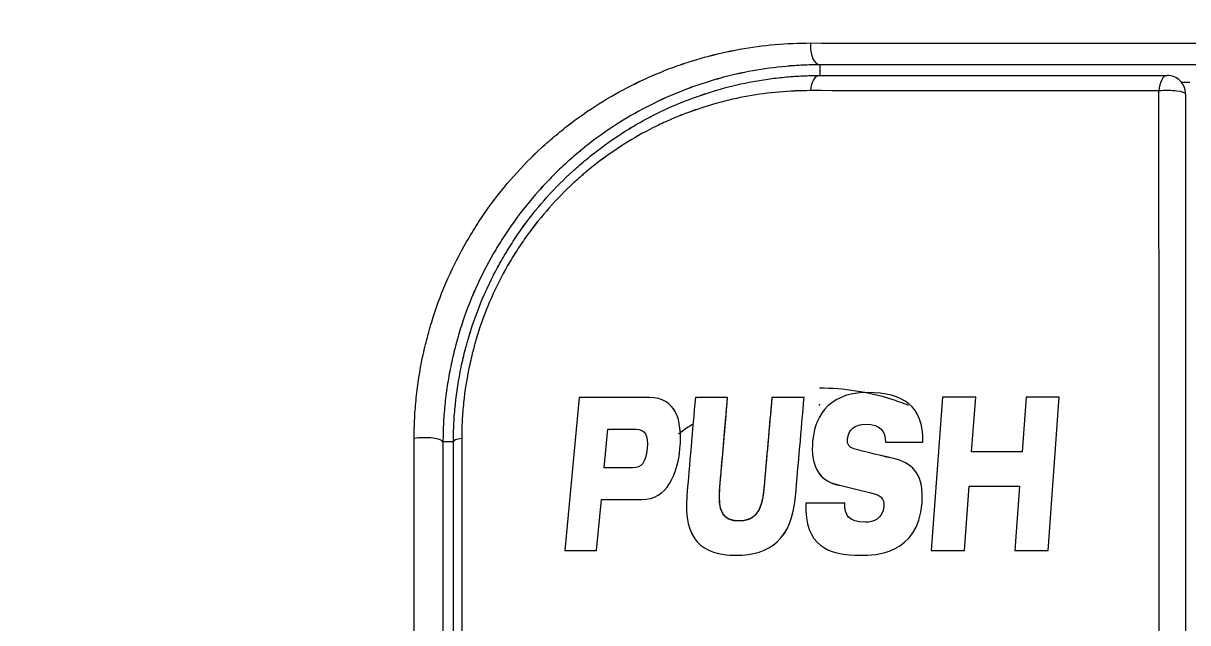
# Model space of a CAD drawing. Extents: x 2963 to 9049, y -570 to 1982.
# Drawn here: x 3258.03 to 3289.5, y 237.2 to 253.4 of the extents above; entities that cross this region are included whole.
import ezdxf

# ---------------------------------------------------------------- set-up
doc = ezdxf.new("R2010")
doc.units = 0
doc.header["$LTSCALE"] = 20
doc.header["$MEASUREMENT"] = 0
doc.layers.get('0').update_dxf_attribs({"linetype": 'CONTINUOUS'})
doc.layers.get('DEFPOINTS').update_dxf_attribs({"linetype": 'CONTINUOUS'})
doc.layers.add('1', color=7, linetype='CONTINUOUS')
doc.layers.add('61', color=7, linetype='CONTINUOUS')
doc.styles.get("Standard").update_dxf_attribs({"font": 'NanumGothic.ttf'})
doc.dimstyles.get("Standard").update_dxf_attribs({"dimtxt": 2.7, "dimasz": 2.5, "dimexe": 1.5, "dimexo": 1.5, "dimgap": 1.5, "dimtad": 1, "dimdec": 0, "dimlfac": 10, "dimzin": 0, "dimdsep": 46, "dimtxsty": 'Standard', "dimcen": 0, "dimclrt": 2, "dimadec": 0, "dimazin": 0, "dimtfac": 1, "dimtdec": 0, "dimtmove": 0, "dimatfit": 3, "dimfxl": 0, "dimtolj": 1, "dimtzin": 0, "dimarcsym": 0})

# ---------------------------------------------------------------- blocks, each defined once
blk = doc.blocks.new('*D32')
at = {"color": 3, "lineweight": -2}
for p, q in [((3282.023, 274.161), (2984.283, 274.161)), ((2990.283, 250.161), (2990.283, 62.919)), ((2990.283, -174.178), (2990.283, 13.065)), ((3124.507, -198.178), (2984.283, -198.178))]:
    blk.add_line(p, q, dxfattribs=at)
at = {"color": 3}
for points in [[(2986.283, 250.161), (2994.283, 250.161), (2990.283, 274.161)], [(2986.283, -174.178), (2994.283, -174.178), (2990.283, -198.178)]]:
    blk.add_solid(points, dxfattribs=at)
at = {"layer": 'DEFPOINTS', "color": 0}
for p in [(2990.283, 274.161), (3283.823, 274.161), (3126.307, -198.178)]:
    blk.add_point(p, dxfattribs=at)
at = {"color": 2, "insert": (2990.283, 37.992), "char_height": 24, "attachment_point": 5}
blk.add_mtext('\\A1;475', dxfattribs=at)
blk = doc.blocks.new('A$C232549f7')
at = {"layer": '1', "color": 0, "linetype": 'Continuous', "lineweight": 18}
for p, q in [((77.406, 155.471), (77.02, 151.336)), ((81.42, 155.476), (80.548, 155.476)), ((83.487, 155.476), (82.615, 155.476)), ((87.226, 155.485), (86.921, 151.339)), ((88.124, 155.485), (87.226, 155.485)), ((88.015, 154.004), (88.124, 155.485)), ((89.486, 155.485), (89.377, 154.004)), ((90.384, 155.485), (89.486, 155.485)), ((90.078, 151.339), (90.384, 155.485)), ((78.088, 153.572), (78.185, 154.614)), ((78.185, 154.614), (78.95, 154.614)), ((85.69, 154.268), (86.694, 154.268)), ((89.377, 154.004), (88.015, 154.004)), ((87.819, 151.339), (87.947, 153.075)), ((87.947, 153.075), (89.308, 153.075)), ((89.308, 153.075), (89.18, 151.339)), ((77.879, 151.336), (78.008, 152.715)), ((84.587, 152.614), (83.538, 152.614)), ((77.02, 151.336), (77.879, 151.336)), ((86.921, 151.339), (87.819, 151.339)), ((89.18, 151.339), (90.078, 151.339))]:
    blk.add_line(p, q, dxfattribs=at)
for centre, major_axis, ratio, start_param, end_param in [((83.916, 164.964), (0, -0.5), 0.514238, 4.531423, 6.262835), ((93.295, 163.677), (0, -0.5), 0.999848, 1.567577, 3.141593), ((73.228, 154.274), (0.5, 0), 0.225171, 0.017913, 2.16275)]:
    blk.add_ellipse(centre, major_axis=major_axis, ratio=ratio, start_param=start_param, end_param=end_param, dxfattribs=at)
at = {"layer": '1', "color": 0, "linetype": 'Continuous', "lineweight": 13}
for centre, major_axis, ratio, start_param, end_param in [((83.909, 163.677), (0, 0.5), 0.511952, 0, 1.391004), ((93.295, 163.677), (0, 0.5), 0.447713, 0, 1.40565), ((93.295, 163.677), (-0.5, 0), 0.183249, 3.123839, 5.169788), ((74.509, 154.277), (-0.5, 0), 0.221382, 5.294232, 6.283185)]:
    blk.add_ellipse(centre, major_axis=major_axis, ratio=ratio, start_param=start_param, end_param=end_param, dxfattribs=at)
for points, knots in [([(72.949, 154.367), (72.949, 154.551), (72.958, 154.919), (72.987, 155.285), (73.045, 155.833), (73.102, 156.198), (73.216, 156.744), (73.259, 156.925), (73.331, 157.197), (73.356, 157.288), (73.409, 157.469), (73.437, 157.559), (73.58, 158.006), (73.712, 158.354), (74.011, 159.03), (74.178, 159.359), (74.454, 159.838), (74.55, 159.996), (74.7, 160.229), (74.751, 160.306), (74.855, 160.459), (74.908, 160.534), (75.177, 160.907), (75.403, 161.189), (75.879, 161.725), (76.128, 161.979), (76.517, 162.338), (76.65, 162.455), (76.853, 162.624), (76.921, 162.68), (77.059, 162.789), (77.128, 162.843), (77.476, 163.106), (77.76, 163.299), (78.34, 163.654), (78.635, 163.816), (79.236, 164.111), (79.541, 164.243), (79.93, 164.39), (80.008, 164.418), (80.165, 164.473), (80.244, 164.5), (80.479, 164.577), (80.637, 164.624), (81.11, 164.754), (81.426, 164.826), (82.062, 164.94), (82.699, 165.026), (83.341, 165.054), (83.663, 165.054)], [0, 0, 0, 0, 0.03125, 0.0625, 0.0625, 0.125, 0.125, 0.15625, 0.15625, 0.171875, 0.171875, 0.1875, 0.1875, 0.25, 0.25, 0.3125, 0.3125, 0.34375, 0.34375, 0.359375, 0.359375, 0.375, 0.375, 0.4375, 0.4375, 0.5, 0.5, 0.53125, 0.53125, 0.546875, 0.546875, 0.5625, 0.5625, 0.625, 0.625, 0.6875, 0.6875, 0.75, 0.75, 0.765625, 0.765625, 0.78125, 0.78125, 0.8125, 0.8125, 0.875, 0.875, 0.9375, 1, 1, 1, 1]), ([(83.663, 165.054), (86.874, 165.052), (90.153, 165.049), (95.176, 165.046), (96.865, 165.045), (100.275, 165.042), (101.994, 165.041), (103.727, 165.04)], [0, 0, 0, 0, 0.5, 0.5, 0.75, 0.75, 1, 1, 1, 1]), ([(103.91, 164.465), (103.694, 164.465), (103.479, 164.465), (103.048, 164.465), (102.402, 164.465), (100.899, 164.465), (99.62, 164.465), (97.07, 164.465), (95.386, 164.465), (92.049, 164.465), (90.397, 164.465), (87.945, 164.464), (87.133, 164.464), (85.92, 164.464), (85.315, 164.464), (84.712, 164.464), (84.311, 164.464), (84.111, 164.464), (83.911, 164.464)], [0, 0, 0, 0, 0.03125, 0.03125, 0.0625, 0.125, 0.25, 0.25, 0.5, 0.5, 0.75, 0.75, 0.875, 0.875, 0.9375, 0.96875, 0.96875, 1, 1, 1, 1]), ([(83.657, 163.766), (83.374, 163.766), (82.809, 163.741), (82.25, 163.667), (81.692, 163.567), (81.414, 163.504), (80.861, 163.352), (80.585, 163.263), (80.242, 163.133), (80.173, 163.106), (80.037, 163.051), (79.833, 162.966), (79.632, 162.874), (79.234, 162.679), (78.974, 162.536), (78.464, 162.223), (78.215, 162.053), (77.848, 161.776), (77.728, 161.68), (77.579, 161.556), (77.549, 161.53), (77.49, 161.48), (77.401, 161.403), (77.314, 161.325), (77.028, 161.061), (76.809, 160.837), (76.391, 160.365), (76.192, 160.117), (75.91, 159.726), (75.819, 159.592), (75.686, 159.386), (75.642, 159.317), (75.558, 159.178), (75.516, 159.108), (75.314, 158.756), (75.167, 158.467), (74.904, 157.873), (74.789, 157.568), (74.664, 157.177), (74.628, 157.059), (74.594, 156.94), (74.572, 156.86), (74.561, 156.82), (74.508, 156.62), (74.47, 156.46), (74.37, 155.98), (74.319, 155.658), (74.268, 155.176), (74.255, 155.015), (74.238, 154.692), (74.234, 154.531), (74.234, 154.369)], [0, 0, 0, 0, 0.0625, 0.125, 0.125, 0.1875, 0.1875, 0.25, 0.25, 0.265625, 0.265625, 0.28125, 0.3125, 0.3125, 0.375, 0.375, 0.4375, 0.4375, 0.46875, 0.46875, 0.476563, 0.476563, 0.484375, 0.5, 0.5, 0.5625, 0.5625, 0.625, 0.625, 0.65625, 0.65625, 0.671875, 0.671875, 0.6875, 0.6875, 0.75, 0.75, 0.8125, 0.8125, 0.828125, 0.835938, 0.835938, 0.84375, 0.84375, 0.875, 0.875, 0.9375, 0.9375, 0.96875, 0.96875, 1, 1, 1, 1]), ([(93.074, 163.759), (91.473, 163.76), (89.888, 163.761), (86.748, 163.764), (85.194, 163.765), (83.657, 163.766)], [0, 0, 0, 0, 0.5, 0.5, 1, 1, 1, 1]), ([(93.099, 134.946), (93.095, 139.761), (93.091, 144.57), (93.082, 154.175), (93.078, 158.97), (93.074, 163.759)], [0, 0, 0, 0, 0.5, 0.5, 1, 1, 1, 1])]:
    blk.add_open_spline(points, degree=3, knots=knots, dxfattribs=at)
at = {"layer": '1', "color": 0, "linetype": 'Continuous', "lineweight": 18}
for points, knots in [([(83.911, 164.464), (83.909, 164.464), (83.906, 164.464), (83.901, 164.464), (83.894, 164.464), (83.878, 164.464), (83.844, 164.464), (83.778, 164.463), (83.645, 164.461), (83.379, 164.452), (83.152, 164.436), (82.699, 164.396), (82.398, 164.355), (81.797, 164.246), (81.498, 164.179), (81.051, 164.055), (80.902, 164.01), (80.679, 163.938), (80.604, 163.913), (80.456, 163.86), (80.382, 163.833), (80.014, 163.694), (79.724, 163.569), (79.155, 163.29), (78.875, 163.137), (78.325, 162.8), (78.055, 162.617), (77.724, 162.367), (77.658, 162.316), (77.56, 162.238), (77.528, 162.212), (77.463, 162.159), (77.301, 162.026), (77.143, 161.888), (76.957, 161.717), (76.896, 161.659), (76.775, 161.542), (76.595, 161.363), (76.421, 161.177), (76.081, 160.794), (75.864, 160.525), (75.608, 160.17), (75.557, 160.098), (75.457, 159.952), (75.408, 159.878), (75.265, 159.656), (75.173, 159.506), (74.909, 159.048), (74.749, 158.734), (74.462, 158.087), (74.335, 157.755), (74.197, 157.327), (74.171, 157.241), (74.12, 157.068), (74.096, 156.981), (74.027, 156.721), (73.945, 156.373), (73.849, 155.851), (73.779, 155.327), (73.751, 154.977), (73.737, 154.714), (73.732, 154.583), (73.729, 154.429), (73.728, 154.353), (73.728, 154.314), (73.728, 154.295), (73.728, 154.287), (73.728, 154.281), (73.728, 154.279), (73.728, 154.276)], [0, 0, 0, 0, 0.000488, 0.000488, 0.000977, 0.001953, 0.003906, 0.007812, 0.015625, 0.03125, 0.0625, 0.0625, 0.125, 0.125, 0.1875, 0.1875, 0.21875, 0.21875, 0.234375, 0.234375, 0.25, 0.25, 0.3125, 0.3125, 0.375, 0.375, 0.4375, 0.4375, 0.453125, 0.453125, 0.460938, 0.460938, 0.46875, 0.5, 0.5, 0.515625, 0.515625, 0.53125, 0.5625, 0.5625, 0.625, 0.625, 0.640625, 0.640625, 0.65625, 0.65625, 0.6875, 0.6875, 0.75, 0.75, 0.8125, 0.8125, 0.828125, 0.828125, 0.84375, 0.84375, 0.875, 0.90625, 0.9375, 0.96875, 0.96875, 0.984375, 0.992187, 0.996094, 0.998047, 0.999023, 0.999512, 0.999512, 1, 1, 1, 1]), ([(74.009, 154.277), (74.009, 154.279), (74.009, 154.282), (74.009, 154.287), (74.009, 154.295), (74.009, 154.314), (74.009, 154.351), (74.01, 154.424), (74.013, 154.572), (74.018, 154.698), (74.031, 154.951), (74.045, 155.119), (74.098, 155.623), (74.15, 155.957), (74.254, 156.458), (74.293, 156.624), (74.347, 156.832), (74.358, 156.874), (74.381, 156.957), (74.393, 156.999), (74.429, 157.123), (74.454, 157.205), (74.583, 157.615), (74.703, 157.934), (74.907, 158.401), (74.98, 158.555), (75.132, 158.859), (75.212, 159.009), (75.338, 159.23), (75.402, 159.341), (75.469, 159.45), (75.514, 159.522), (75.537, 159.558), (75.651, 159.738), (75.746, 159.878), (76.038, 160.289), (76.245, 160.55), (76.681, 161.049), (76.91, 161.286), (77.181, 161.539), (77.211, 161.567), (77.272, 161.623), (77.363, 161.705), (77.579, 161.892), (77.768, 162.044), (78.15, 162.337), (78.412, 162.518), (78.815, 162.769), (78.951, 162.85), (79.157, 162.965), (79.226, 163.003), (79.366, 163.076), (79.436, 163.112), (79.788, 163.287), (80.072, 163.411), (80.646, 163.631), (80.936, 163.727), (81.52, 163.891), (81.815, 163.959), (82.187, 164.027), (82.262, 164.04), (82.411, 164.064), (82.486, 164.075), (82.711, 164.105), (83.01, 164.139), (83.31, 164.16), (83.534, 164.17), (83.647, 164.174), (83.778, 164.176), (83.843, 164.176), (83.876, 164.177), (83.89, 164.177), (83.9, 164.177), (83.904, 164.177), (83.909, 164.177)], [0, 0, 0, 0, 0.000488, 0.000488, 0.000977, 0.001953, 0.003906, 0.007812, 0.015625, 0.03125, 0.03125, 0.0625, 0.0625, 0.125, 0.125, 0.15625, 0.15625, 0.164063, 0.164063, 0.171875, 0.171875, 0.1875, 0.1875, 0.25, 0.25, 0.28125, 0.28125, 0.3125, 0.3125, 0.328125, 0.335938, 0.335938, 0.34375, 0.34375, 0.375, 0.375, 0.4375, 0.4375, 0.5, 0.5, 0.507813, 0.507813, 0.515625, 0.53125, 0.5625, 0.5625, 0.625, 0.625, 0.65625, 0.65625, 0.671875, 0.671875, 0.6875, 0.6875, 0.75, 0.75, 0.8125, 0.8125, 0.875, 0.875, 0.890625, 0.890625, 0.90625, 0.90625, 0.9375, 0.96875, 0.96875, 0.984375, 0.992188, 0.996094, 0.998047, 0.999023, 0.999023, 1, 1, 1, 1]), ([(83.909, 164.177), (85.441, 164.177), (86.99, 164.177), (90.119, 164.177), (91.7, 164.177), (93.295, 164.177)], [0, 0, 0, 0, 0.5, 0.5, 1, 1, 1, 1]), ([(93.794, 163.675), (93.795, 158.889), (93.795, 154.095), (93.795, 144.494), (93.795, 139.688), (93.795, 134.875)], [0, 0, 0, 0, 0.5, 0.5, 1, 1, 1, 1]), ([(78.008, 152.715), (78.37, 152.715), (78.732, 152.715), (79.787, 152.715), (80.068, 153.409), (80.205, 154.88), (80.011, 155.471), (78.676, 155.471), (78.041, 155.471), (77.406, 155.471)], [0, 0, 0, 0, 0.140656, 0.140656, 0.409648, 0.409648, 0.719094, 0.719094, 1, 1, 1, 1]), ([(80.548, 155.476), (80.47, 154.583), (80.393, 153.69), (80.217, 151.656), (80.721, 151.209), (81.647, 151.209)], [0, 0, 0, 0, 0.438935, 0.438935, 1, 1, 1, 1]), ([(82.615, 155.476), (82.544, 154.658), (82.473, 153.841), (82.344, 152.352), (82.128, 152.137), (81.328, 152.137), (81.149, 152.352), (81.278, 153.841), (81.349, 154.658), (81.42, 155.476)], [0, 0, 0, 0, 0.274642, 0.274642, 0.50042, 0.50042, 0.725818, 0.725818, 1, 1, 1, 1]), ([(82.615, 155.476), (82.561, 154.854), (82.494, 154.076), (82.426, 153.299), (82.41, 153.105), (82.406, 153.066), (82.399, 152.988), (82.395, 152.949), (82.386, 152.872), (82.38, 152.833), (82.367, 152.756), (82.359, 152.718), (82.341, 152.641), (82.33, 152.603), (82.311, 152.546), (82.304, 152.528), (82.289, 152.491), (82.273, 152.454), (82.254, 152.419), (82.239, 152.394), (82.234, 152.385), (82.223, 152.369), (82.218, 152.361), (82.189, 152.321), (82.163, 152.292), (82.12, 152.254), (82.105, 152.242), (82.074, 152.221), (82.042, 152.202), (82.009, 152.187), (81.983, 152.177), (81.975, 152.174), (81.958, 152.168), (81.949, 152.166), (81.907, 152.154), (81.872, 152.147), (81.82, 152.141), (81.803, 152.14), (81.769, 152.138), (81.751, 152.137), (81.7, 152.137), (81.665, 152.138), (81.598, 152.145), (81.564, 152.151), (81.515, 152.164), (81.499, 152.17), (81.467, 152.182), (81.436, 152.196), (81.407, 152.214), (81.387, 152.229), (81.38, 152.234), (81.366, 152.245), (81.334, 152.274), (81.307, 152.309), (81.284, 152.348), (81.28, 152.356), (81.271, 152.372), (81.259, 152.397), (81.243, 152.44), (81.232, 152.476), (81.223, 152.512), (81.219, 152.531), (81.209, 152.588), (81.204, 152.626), (81.198, 152.702), (81.197, 152.74), (81.196, 152.817), (81.197, 152.856), (81.2, 152.934), (81.203, 152.973), (81.208, 153.032), (81.21, 153.051), (81.213, 153.09), (81.228, 153.266), (81.298, 154.068), (81.365, 154.85), (81.42, 155.476)], [0, 0, 0, 0, 0.25, 0.3125, 0.3125, 0.328125, 0.328125, 0.34375, 0.34375, 0.359375, 0.359375, 0.375, 0.375, 0.390625, 0.390625, 0.398437, 0.398437, 0.40625, 0.414062, 0.414062, 0.417969, 0.417969, 0.421875, 0.421875, 0.4375, 0.4375, 0.445312, 0.445312, 0.453125, 0.460937, 0.460937, 0.464844, 0.464844, 0.46875, 0.46875, 0.484375, 0.484375, 0.492187, 0.492187, 0.5, 0.5, 0.515625, 0.515625, 0.53125, 0.53125, 0.539062, 0.539062, 0.546875, 0.554687, 0.554687, 0.558594, 0.558594, 0.5625, 0.578125, 0.578125, 0.582031, 0.582031, 0.585937, 0.59375, 0.601562, 0.601562, 0.609375, 0.609375, 0.625, 0.625, 0.640625, 0.640625, 0.65625, 0.65625, 0.671875, 0.671875, 0.679687, 0.679687, 0.6875, 0.75, 1, 1, 1, 1]), ([(81.647, 151.209), (82.575, 151.209), (83.156, 151.656), (83.332, 153.69), (83.409, 154.583), (83.487, 155.476)], [0, 0, 0, 0, 0.561065, 0.561065, 1, 1, 1, 1]), ([(85.202, 155.608), (84.038, 155.608), (83.76, 154.831), (83.667, 153.67), (83.844, 153.24), (84.382, 153.118)], [0, 0, 0, 0, 0.464776, 0.464776, 1, 1, 1, 1]), ([(86.312, 155.257), (86.155, 155.32), (85.381, 155.599), (84.574, 155.722), (83.9, 155.727)], [0, 0, 0, 0, 0.205962, 1, 1, 1, 1]), ([(78.95, 154.614), (79.192, 154.614), (79.278, 154.463), (79.209, 153.722), (79.095, 153.572), (78.598, 153.572), (78.343, 153.572), (78.088, 153.572)], [0, 0, 0, 0, 0.326741, 0.326741, 0.654417, 0.654417, 1, 1, 1, 1]), ([(80.467, 154.744), (80.363, 154.678), (80.235, 154.591), (80.11, 154.5), (80.084, 154.481)], [0, 0, 0, 0, 0.794436, 1, 1, 1, 1]), ([(84.835, 154.087), (84.708, 154.122), (84.647, 154.209), (84.68, 154.615), (84.855, 154.749), (85.561, 154.749), (85.683, 154.552), (85.69, 154.268)], [0, 0, 0, 0, 0.171456, 0.171456, 0.519812, 0.519812, 1, 1, 1, 1]), ([(83.538, 152.614), (83.494, 151.46), (84.129, 151.21), (85.393, 151.21), (86.562, 151.222), (86.732, 153.351), (86.46, 153.67), (85.976, 153.804)], [0, 0, 0, 0, 0.619428, 0.619428, 0.870294, 0.870294, 1, 1, 1, 1]), ([(84.382, 153.118), (84.671, 153.049), (84.961, 152.982), (85.553, 152.835), (85.658, 152.753), (85.612, 152.184), (85.364, 152.104), (84.684, 152.104), (84.58, 152.3), (84.587, 152.614)], [0, 0, 0, 0, 0.136895, 0.136895, 0.280246, 0.280246, 0.516562, 0.516562, 1, 1, 1, 1])]:
    blk.add_open_spline(points, degree=3, knots=knots, dxfattribs=at)
at = {"layer": '1', "color": 0, "linetype": 'Continuous', "lineweight": 13}
for points in [[(83.911, 164.464), (83.91, 164.373), (83.909, 164.282), (83.908, 164.191)], [(72.957, 144.363), (72.954, 147.703), (72.951, 151.038), (72.949, 154.367)], [(73.728, 154.276), (73.727, 150.948), (73.727, 147.614), (73.727, 144.276)], [(74, 154.277), (73.909, 154.277), (73.818, 154.276), (73.728, 154.276)], [(74.234, 154.369), (74.237, 151.039), (74.24, 147.704), (74.243, 144.365)]]:
    blk.add_open_spline(points, degree=3, dxfattribs=at)
at = {"layer": '1', "color": 0, "linetype": 'Continuous', "lineweight": 18}
for points in [[(93.674, 163.993), (93.752, 163.992), (93.831, 163.991), (93.909, 163.991)], [(86.694, 154.268), (86.713, 155.242), (86.169, 155.608), (85.202, 155.608)], [(74.009, 144.277), (74.009, 147.615), (74.009, 150.948), (74.009, 154.277)], [(85.976, 153.804), (85.721, 153.867), (85.049, 154.023), (84.835, 154.087)]]:
    blk.add_open_spline(points, degree=3, dxfattribs=at)
at = {"layer": '61', "color": 0, "linetype": 'Continuous', "lineweight": 18}
blk.add_point((83.9, 155.277), dxfattribs=at)

msp = doc.modelspace()

# ---------------------------------------------------------------- linework, layer by layer
at = {"layer": '1', "color": 0, "linetype": 'Continuous', "lineweight": 18}
for p, q in [((3273.049, 243.283), (3272.663, 239.148)), ((3277.063, 243.288), (3276.191, 243.288)), ((3279.13, 243.288), (3278.258, 243.288)), ((3282.869, 243.297), (3282.564, 239.151)), ((3283.767, 243.297), (3282.869, 243.297)), ((3283.658, 241.817), (3283.767, 243.297)), ((3285.128, 243.297), (3285.02, 241.817)), ((3286.026, 243.297), (3285.128, 243.297)), ((3285.721, 239.151), (3286.026, 243.297)), ((3273.731, 241.384), (3273.828, 242.426)), ((3273.828, 242.426), (3274.593, 242.426)), ((3281.333, 242.08), (3282.337, 242.08)), ((3285.02, 241.817), (3283.658, 241.817)), ((3283.462, 239.151), (3283.59, 240.887)), ((3283.59, 240.887), (3284.951, 240.887)), ((3284.951, 240.887), (3284.823, 239.151)), ((3273.522, 239.148), (3273.651, 240.527)), ((3280.23, 240.426), (3279.181, 240.426)), ((3272.663, 239.148), (3273.522, 239.148)), ((3282.564, 239.151), (3283.462, 239.151)), ((3284.823, 239.151), (3285.721, 239.151))]:
    msp.add_line(p, q, dxfattribs=at)
for centre, major_axis, ratio, start_param, end_param in [((3279.559, 252.776), (0, -0.5), 0.514238, 4.531423, 6.262835), ((3288.938, 251.489), (0, -0.5), 0.999848, 1.567577, 3.141593), ((3268.871, 242.086), (0.5, 0), 0.225171, 0.017913, 2.16275)]:
    msp.add_ellipse(centre, major_axis=major_axis, ratio=ratio, start_param=start_param, end_param=end_param, dxfattribs=at)
at = {"layer": '1', "color": 0, "linetype": 'Continuous', "lineweight": 13}
for centre, major_axis, ratio, start_param, end_param in [((3279.552, 251.489), (0, 0.5), 0.511952, 0, 1.391004), ((3288.938, 251.489), (0, 0.5), 0.447713, 0, 1.40565), ((3288.938, 251.489), (-0.5, 0), 0.183249, 3.123839, 5.169788), ((3270.152, 242.089), (-0.5, 0), 0.221382, 5.294232, 6.283185)]:
    msp.add_ellipse(centre, major_axis=major_axis, ratio=ratio, start_param=start_param, end_param=end_param, dxfattribs=at)
for points, knots in [([(3268.592, 242.18), (3268.592, 242.364), (3268.601, 242.731), (3268.63, 243.097), (3268.688, 243.646), (3268.745, 244.01), (3268.859, 244.556), (3268.902, 244.738), (3268.974, 245.01), (3268.999, 245.1), (3269.052, 245.282), (3269.08, 245.372), (3269.223, 245.818), (3269.355, 246.166), (3269.654, 246.843), (3269.821, 247.171), (3270.097, 247.651), (3270.193, 247.808), (3270.343, 248.041), (3270.394, 248.118), (3270.498, 248.271), (3270.551, 248.346), (3270.82, 248.719), (3271.046, 249.002), (3271.522, 249.538), (3271.771, 249.791), (3272.16, 250.151), (3272.293, 250.267), (3272.496, 250.436), (3272.564, 250.492), (3272.702, 250.602), (3272.771, 250.655), (3273.119, 250.918), (3273.403, 251.111), (3273.983, 251.467), (3274.278, 251.629), (3274.879, 251.923), (3275.184, 252.055), (3275.573, 252.202), (3275.651, 252.23), (3275.808, 252.286), (3275.887, 252.312), (3276.122, 252.389), (3276.28, 252.436), (3276.753, 252.567), (3277.069, 252.638), (3277.705, 252.753), (3278.342, 252.838), (3278.984, 252.867), (3279.306, 252.866)], [0, 0, 0, 0, 0.03125, 0.0625, 0.0625, 0.125, 0.125, 0.15625, 0.15625, 0.171875, 0.171875, 0.1875, 0.1875, 0.25, 0.25, 0.3125, 0.3125, 0.34375, 0.34375, 0.359375, 0.359375, 0.375, 0.375, 0.4375, 0.4375, 0.5, 0.5, 0.53125, 0.53125, 0.546875, 0.546875, 0.5625, 0.5625, 0.625, 0.625, 0.6875, 0.6875, 0.75, 0.75, 0.765625, 0.765625, 0.78125, 0.78125, 0.8125, 0.8125, 0.875, 0.875, 0.9375, 1, 1, 1, 1]), ([(3279.306, 252.866), (3282.517, 252.864), (3285.796, 252.862), (3290.818, 252.858), (3292.508, 252.857), (3295.918, 252.855), (3297.637, 252.853), (3299.37, 252.852)], [0, 0, 0, 0, 0.5, 0.5, 0.75, 0.75, 1, 1, 1, 1]), ([(3299.553, 252.278), (3299.337, 252.278), (3299.122, 252.278), (3298.691, 252.278), (3298.045, 252.278), (3296.542, 252.278), (3295.263, 252.278), (3292.713, 252.277), (3291.029, 252.277), (3287.692, 252.277), (3286.04, 252.277), (3283.588, 252.277), (3282.776, 252.277), (3281.563, 252.277), (3280.958, 252.277), (3280.355, 252.277), (3279.954, 252.276), (3279.754, 252.276), (3279.554, 252.276)], [0, 0, 0, 0, 0.03125, 0.03125, 0.0625, 0.125, 0.25, 0.25, 0.5, 0.5, 0.75, 0.75, 0.875, 0.875, 0.9375, 0.96875, 0.96875, 1, 1, 1, 1]), ([(3279.3, 251.578), (3279.017, 251.579), (3278.452, 251.554), (3277.893, 251.479), (3277.335, 251.379), (3277.057, 251.316), (3276.504, 251.164), (3276.228, 251.075), (3275.885, 250.946), (3275.816, 250.919), (3275.68, 250.864), (3275.476, 250.779), (3275.275, 250.686), (3274.877, 250.491), (3274.617, 250.348), (3274.107, 250.035), (3273.858, 249.865), (3273.491, 249.589), (3273.371, 249.493), (3273.222, 249.368), (3273.192, 249.343), (3273.133, 249.292), (3273.044, 249.216), (3272.957, 249.137), (3272.671, 248.873), (3272.451, 248.649), (3272.034, 248.178), (3271.835, 247.929), (3271.553, 247.538), (3271.462, 247.404), (3271.329, 247.199), (3271.285, 247.13), (3271.201, 246.991), (3271.159, 246.921), (3270.957, 246.568), (3270.81, 246.279), (3270.547, 245.685), (3270.432, 245.38), (3270.307, 244.989), (3270.271, 244.871), (3270.237, 244.752), (3270.215, 244.673), (3270.204, 244.633), (3270.151, 244.433), (3270.113, 244.273), (3270.013, 243.792), (3269.962, 243.471), (3269.911, 242.988), (3269.898, 242.827), (3269.881, 242.505), (3269.877, 242.343), (3269.877, 242.182)], [0, 0, 0, 0, 0.0625, 0.125, 0.125, 0.1875, 0.1875, 0.25, 0.25, 0.265625, 0.265625, 0.28125, 0.3125, 0.3125, 0.375, 0.375, 0.4375, 0.4375, 0.46875, 0.46875, 0.476563, 0.476563, 0.484375, 0.5, 0.5, 0.5625, 0.5625, 0.625, 0.625, 0.65625, 0.65625, 0.671875, 0.671875, 0.6875, 0.6875, 0.75, 0.75, 0.8125, 0.8125, 0.828125, 0.835938, 0.835938, 0.84375, 0.84375, 0.875, 0.875, 0.9375, 0.9375, 0.96875, 0.96875, 1, 1, 1, 1]), ([(3288.717, 251.571), (3287.116, 251.572), (3285.531, 251.574), (3282.391, 251.576), (3280.837, 251.577), (3279.3, 251.578)], [0, 0, 0, 0, 0.5, 0.5, 1, 1, 1, 1]), ([(3288.742, 222.759), (3288.738, 227.573), (3288.734, 232.382), (3288.725, 241.987), (3288.721, 246.783), (3288.717, 251.571)], [0, 0, 0, 0, 0.5, 0.5, 1, 1, 1, 1])]:
    msp.add_open_spline(points, degree=3, knots=knots, dxfattribs=at)
at = {"layer": '1', "color": 0, "linetype": 'Continuous', "lineweight": 18}
for points, knots in [([(3279.554, 252.276), (3279.552, 252.276), (3279.549, 252.276), (3279.544, 252.276), (3279.537, 252.276), (3279.521, 252.276), (3279.487, 252.276), (3279.421, 252.276), (3279.288, 252.273), (3279.022, 252.264), (3278.795, 252.249), (3278.342, 252.208), (3278.041, 252.167), (3277.44, 252.059), (3277.141, 251.991), (3276.694, 251.868), (3276.545, 251.823), (3276.322, 251.75), (3276.247, 251.725), (3276.099, 251.673), (3276.025, 251.646), (3275.657, 251.507), (3275.367, 251.381), (3274.798, 251.103), (3274.518, 250.949), (3273.968, 250.612), (3273.698, 250.429), (3273.367, 250.179), (3273.301, 250.129), (3273.203, 250.051), (3273.17, 250.024), (3273.105, 249.972), (3272.944, 249.838), (3272.786, 249.7), (3272.6, 249.529), (3272.539, 249.472), (3272.418, 249.354), (3272.238, 249.176), (3272.064, 248.99), (3271.724, 248.607), (3271.507, 248.337), (3271.251, 247.982), (3271.2, 247.91), (3271.1, 247.764), (3271.051, 247.691), (3270.908, 247.468), (3270.816, 247.318), (3270.552, 246.86), (3270.392, 246.546), (3270.104, 245.9), (3269.978, 245.567), (3269.84, 245.139), (3269.814, 245.053), (3269.763, 244.88), (3269.739, 244.793), (3269.67, 244.533), (3269.588, 244.185), (3269.492, 243.663), (3269.422, 243.139), (3269.394, 242.79), (3269.38, 242.527), (3269.375, 242.395), (3269.372, 242.242), (3269.371, 242.165), (3269.371, 242.127), (3269.371, 242.108), (3269.371, 242.099), (3269.371, 242.094), (3269.371, 242.091), (3269.371, 242.088)], [0, 0, 0, 0, 0.000488, 0.000488, 0.000977, 0.001953, 0.003906, 0.007812, 0.015625, 0.03125, 0.0625, 0.0625, 0.125, 0.125, 0.1875, 0.1875, 0.21875, 0.21875, 0.234375, 0.234375, 0.25, 0.25, 0.3125, 0.3125, 0.375, 0.375, 0.4375, 0.4375, 0.453125, 0.453125, 0.460938, 0.460938, 0.46875, 0.5, 0.5, 0.515625, 0.515625, 0.53125, 0.5625, 0.5625, 0.625, 0.625, 0.640625, 0.640625, 0.65625, 0.65625, 0.6875, 0.6875, 0.75, 0.75, 0.8125, 0.8125, 0.828125, 0.828125, 0.84375, 0.84375, 0.875, 0.90625, 0.9375, 0.96875, 0.96875, 0.984375, 0.992187, 0.996094, 0.998047, 0.999023, 0.999512, 0.999512, 1, 1, 1, 1]), ([(3269.652, 242.089), (3269.652, 242.092), (3269.652, 242.094), (3269.652, 242.1), (3269.652, 242.108), (3269.652, 242.126), (3269.652, 242.163), (3269.653, 242.237), (3269.656, 242.384), (3269.661, 242.511), (3269.674, 242.763), (3269.688, 242.931), (3269.741, 243.435), (3269.793, 243.77), (3269.897, 244.27), (3269.936, 244.437), (3269.99, 244.645), (3270.001, 244.686), (3270.024, 244.769), (3270.036, 244.811), (3270.072, 244.935), (3270.097, 245.018), (3270.226, 245.427), (3270.346, 245.747), (3270.55, 246.214), (3270.623, 246.367), (3270.775, 246.671), (3270.855, 246.821), (3270.981, 247.043), (3271.045, 247.153), (3271.112, 247.262), (3271.157, 247.335), (3271.18, 247.371), (3271.294, 247.55), (3271.389, 247.69), (3271.681, 248.102), (3271.888, 248.363), (3272.324, 248.862), (3272.553, 249.099), (3272.824, 249.352), (3272.854, 249.38), (3272.915, 249.435), (3273.006, 249.517), (3273.222, 249.704), (3273.41, 249.856), (3273.793, 250.15), (3274.055, 250.331), (3274.458, 250.582), (3274.594, 250.662), (3274.8, 250.777), (3274.869, 250.815), (3275.009, 250.888), (3275.079, 250.924), (3275.431, 251.099), (3275.715, 251.223), (3276.289, 251.444), (3276.579, 251.539), (3277.163, 251.703), (3277.458, 251.771), (3277.83, 251.839), (3277.905, 251.852), (3278.054, 251.876), (3278.129, 251.887), (3278.353, 251.918), (3278.653, 251.952), (3278.952, 251.972), (3279.177, 251.982), (3279.29, 251.986), (3279.421, 251.988), (3279.486, 251.989), (3279.519, 251.989), (3279.533, 251.989), (3279.543, 251.989), (3279.547, 251.989), (3279.552, 251.989)], [0, 0, 0, 0, 0.000488, 0.000488, 0.000977, 0.001953, 0.003906, 0.007812, 0.015625, 0.03125, 0.03125, 0.0625, 0.0625, 0.125, 0.125, 0.15625, 0.15625, 0.164063, 0.164063, 0.171875, 0.171875, 0.1875, 0.1875, 0.25, 0.25, 0.28125, 0.28125, 0.3125, 0.3125, 0.328125, 0.335938, 0.335938, 0.34375, 0.34375, 0.375, 0.375, 0.4375, 0.4375, 0.5, 0.5, 0.507813, 0.507813, 0.515625, 0.53125, 0.5625, 0.5625, 0.625, 0.625, 0.65625, 0.65625, 0.671875, 0.671875, 0.6875, 0.6875, 0.75, 0.75, 0.8125, 0.8125, 0.875, 0.875, 0.890625, 0.890625, 0.90625, 0.90625, 0.9375, 0.96875, 0.96875, 0.984375, 0.992188, 0.996094, 0.998047, 0.999023, 0.999023, 1, 1, 1, 1]), ([(3279.552, 251.989), (3281.084, 251.989), (3282.633, 251.989), (3285.762, 251.989), (3287.343, 251.989), (3288.938, 251.989)], [0, 0, 0, 0, 0.5, 0.5, 1, 1, 1, 1]), ([(3289.437, 251.487), (3289.438, 246.701), (3289.438, 241.908), (3289.438, 232.307), (3289.438, 227.5), (3289.438, 222.688)], [0, 0, 0, 0, 0.5, 0.5, 1, 1, 1, 1]), ([(3273.651, 240.527), (3274.013, 240.527), (3274.375, 240.527), (3275.43, 240.527), (3275.711, 241.222), (3275.848, 242.693), (3275.654, 243.283), (3274.319, 243.283), (3273.684, 243.283), (3273.049, 243.283)], [0, 0, 0, 0, 0.140656, 0.140656, 0.409648, 0.409648, 0.719094, 0.719094, 1, 1, 1, 1]), ([(3276.191, 243.288), (3276.113, 242.395), (3276.036, 241.503), (3275.86, 239.469), (3276.364, 239.022), (3277.29, 239.022)], [0, 0, 0, 0, 0.438935, 0.438935, 1, 1, 1, 1]), ([(3278.258, 243.288), (3278.187, 242.471), (3278.116, 241.653), (3277.987, 240.164), (3277.771, 239.95), (3276.971, 239.95), (3276.792, 240.164), (3276.921, 241.653), (3276.992, 242.471), (3277.063, 243.288)], [0, 0, 0, 0, 0.274642, 0.274642, 0.50042, 0.50042, 0.725818, 0.725818, 1, 1, 1, 1]), ([(3278.258, 243.288), (3278.204, 242.666), (3278.137, 241.889), (3278.069, 241.111), (3278.052, 240.917), (3278.049, 240.878), (3278.042, 240.8), (3278.038, 240.762), (3278.029, 240.684), (3278.023, 240.645), (3278.01, 240.568), (3278.002, 240.53), (3277.984, 240.454), (3277.973, 240.416), (3277.954, 240.359), (3277.947, 240.34), (3277.932, 240.303), (3277.916, 240.267), (3277.897, 240.232), (3277.882, 240.206), (3277.877, 240.198), (3277.866, 240.181), (3277.861, 240.173), (3277.832, 240.133), (3277.806, 240.104), (3277.763, 240.066), (3277.748, 240.055), (3277.717, 240.033), (3277.685, 240.014), (3277.652, 239.999), (3277.626, 239.99), (3277.618, 239.986), (3277.601, 239.981), (3277.592, 239.978), (3277.549, 239.966), (3277.515, 239.96), (3277.463, 239.954), (3277.446, 239.952), (3277.412, 239.95), (3277.394, 239.95), (3277.343, 239.949), (3277.308, 239.951), (3277.241, 239.958), (3277.207, 239.964), (3277.158, 239.977), (3277.142, 239.982), (3277.11, 239.994), (3277.079, 240.008), (3277.05, 240.026), (3277.029, 240.041), (3277.023, 240.047), (3277.009, 240.058), (3276.977, 240.087), (3276.95, 240.121), (3276.927, 240.16), (3276.923, 240.168), (3276.914, 240.185), (3276.902, 240.209), (3276.886, 240.252), (3276.875, 240.288), (3276.866, 240.325), (3276.862, 240.344), (3276.852, 240.4), (3276.847, 240.438), (3276.841, 240.514), (3276.84, 240.553), (3276.839, 240.63), (3276.84, 240.669), (3276.843, 240.746), (3276.846, 240.785), (3276.851, 240.844), (3276.853, 240.864), (3276.856, 240.903), (3276.871, 241.079), (3276.941, 241.88), (3277.008, 242.662), (3277.063, 243.288)], [0, 0, 0, 0, 0.25, 0.3125, 0.3125, 0.328125, 0.328125, 0.34375, 0.34375, 0.359375, 0.359375, 0.375, 0.375, 0.390625, 0.390625, 0.398437, 0.398437, 0.40625, 0.414062, 0.414062, 0.417969, 0.417969, 0.421875, 0.421875, 0.4375, 0.4375, 0.445312, 0.445312, 0.453125, 0.460937, 0.460937, 0.464844, 0.464844, 0.46875, 0.46875, 0.484375, 0.484375, 0.492187, 0.492187, 0.5, 0.5, 0.515625, 0.515625, 0.53125, 0.53125, 0.539062, 0.539062, 0.546875, 0.554687, 0.554687, 0.558594, 0.558594, 0.5625, 0.578125, 0.578125, 0.582031, 0.582031, 0.585937, 0.59375, 0.601562, 0.601562, 0.609375, 0.609375, 0.625, 0.625, 0.640625, 0.640625, 0.65625, 0.65625, 0.671875, 0.671875, 0.679687, 0.679687, 0.6875, 0.75, 1, 1, 1, 1]), ([(3277.29, 239.022), (3278.218, 239.022), (3278.799, 239.469), (3278.975, 241.503), (3279.052, 242.395), (3279.13, 243.288)], [0, 0, 0, 0, 0.561065, 0.561065, 1, 1, 1, 1]), ([(3280.845, 243.42), (3279.681, 243.42), (3279.403, 242.643), (3279.31, 241.482), (3279.487, 241.053), (3280.025, 240.931)], [0, 0, 0, 0, 0.464776, 0.464776, 1, 1, 1, 1]), ([(3281.955, 243.069), (3281.798, 243.133), (3281.024, 243.411), (3280.217, 243.534), (3279.543, 243.539)], [0, 0, 0, 0, 0.205962, 1, 1, 1, 1]), ([(3274.593, 242.426), (3274.835, 242.426), (3274.921, 242.276), (3274.852, 241.535), (3274.738, 241.384), (3274.241, 241.384), (3273.986, 241.384), (3273.731, 241.384)], [0, 0, 0, 0, 0.326741, 0.326741, 0.654417, 0.654417, 1, 1, 1, 1]), ([(3276.11, 242.556), (3276.006, 242.49), (3275.877, 242.404), (3275.752, 242.312), (3275.727, 242.293)], [0, 0, 0, 0, 0.794436, 1, 1, 1, 1]), ([(3280.478, 241.9), (3280.351, 241.935), (3280.29, 242.022), (3280.323, 242.428), (3280.498, 242.562), (3281.204, 242.562), (3281.326, 242.364), (3281.333, 242.08)], [0, 0, 0, 0, 0.171456, 0.171456, 0.519812, 0.519812, 1, 1, 1, 1]), ([(3279.181, 240.426), (3279.137, 239.272), (3279.772, 239.023), (3281.036, 239.023), (3282.205, 239.034), (3282.375, 241.163), (3282.103, 241.482), (3281.619, 241.616)], [0, 0, 0, 0, 0.619428, 0.619428, 0.870294, 0.870294, 1, 1, 1, 1]), ([(3280.025, 240.931), (3280.314, 240.861), (3280.604, 240.795), (3281.196, 240.647), (3281.301, 240.565), (3281.255, 239.997), (3281.007, 239.916), (3280.327, 239.916), (3280.223, 240.113), (3280.23, 240.426)], [0, 0, 0, 0, 0.136895, 0.136895, 0.280246, 0.280246, 0.516562, 0.516562, 1, 1, 1, 1])]:
    msp.add_open_spline(points, degree=3, knots=knots, dxfattribs=at)
at = {"layer": '1', "color": 0, "linetype": 'Continuous', "lineweight": 13}
for points in [[(3279.554, 252.276), (3279.553, 252.185), (3279.552, 252.094), (3279.551, 252.003)], [(3268.6, 232.176), (3268.597, 235.515), (3268.594, 238.85), (3268.592, 242.18)], [(3269.371, 242.088), (3269.37, 238.76), (3269.37, 235.427), (3269.37, 232.088)], [(3269.643, 242.089), (3269.552, 242.089), (3269.461, 242.089), (3269.371, 242.088)], [(3269.877, 242.182), (3269.88, 238.852), (3269.883, 235.517), (3269.886, 232.177)]]:
    msp.add_open_spline(points, degree=3, dxfattribs=at)
at = {"layer": '1', "color": 0, "linetype": 'Continuous', "lineweight": 18}
for points in [[(3289.317, 251.805), (3289.395, 251.805), (3289.474, 251.804), (3289.552, 251.803)], [(3282.337, 242.08), (3282.356, 243.055), (3281.812, 243.42), (3280.845, 243.42)], [(3269.652, 232.089), (3269.652, 235.427), (3269.652, 238.761), (3269.652, 242.089)], [(3281.619, 241.616), (3281.364, 241.68), (3280.692, 241.836), (3280.478, 241.9)]]:
    msp.add_open_spline(points, degree=3, dxfattribs=at)
at = {"layer": '61', "color": 0, "linetype": 'Continuous', "lineweight": 18}
msp.add_point((3279.543, 243.089), dxfattribs=at)

# ---------------------------------------------------------------- block references
msp.add_blockref('A$C232549f7', (3195.643, 87.812))

# ---------------------------------------------------------------- dimensions: what is measured, and where the dimension line sits
dim = msp.add_linear_dim(base=(2990.283, 274.161), p1=(3126.307, -198.178), p2=(3283.823, 274.161), angle=90, text='475', dimstyle='Standard', override={"dimscale": 1.2, "dimtxt": 20, "dimasz": 20, "dimexe": 5, "dimgap": 10, "dimtih": 1, "dimtoh": 1, "dimlfac": 1, "dimzin": 12, "dimclrd": 3, "dimclre": 3, "dimazin": 2, "dimarcsym": 1})
dim.commit()
dim.dimension.update_dxf_attribs({"geometry": '*D32', "text_midpoint": (2990.283, 37.992), "dimtype": 160})

doc.saveas('drawing.dxf')
